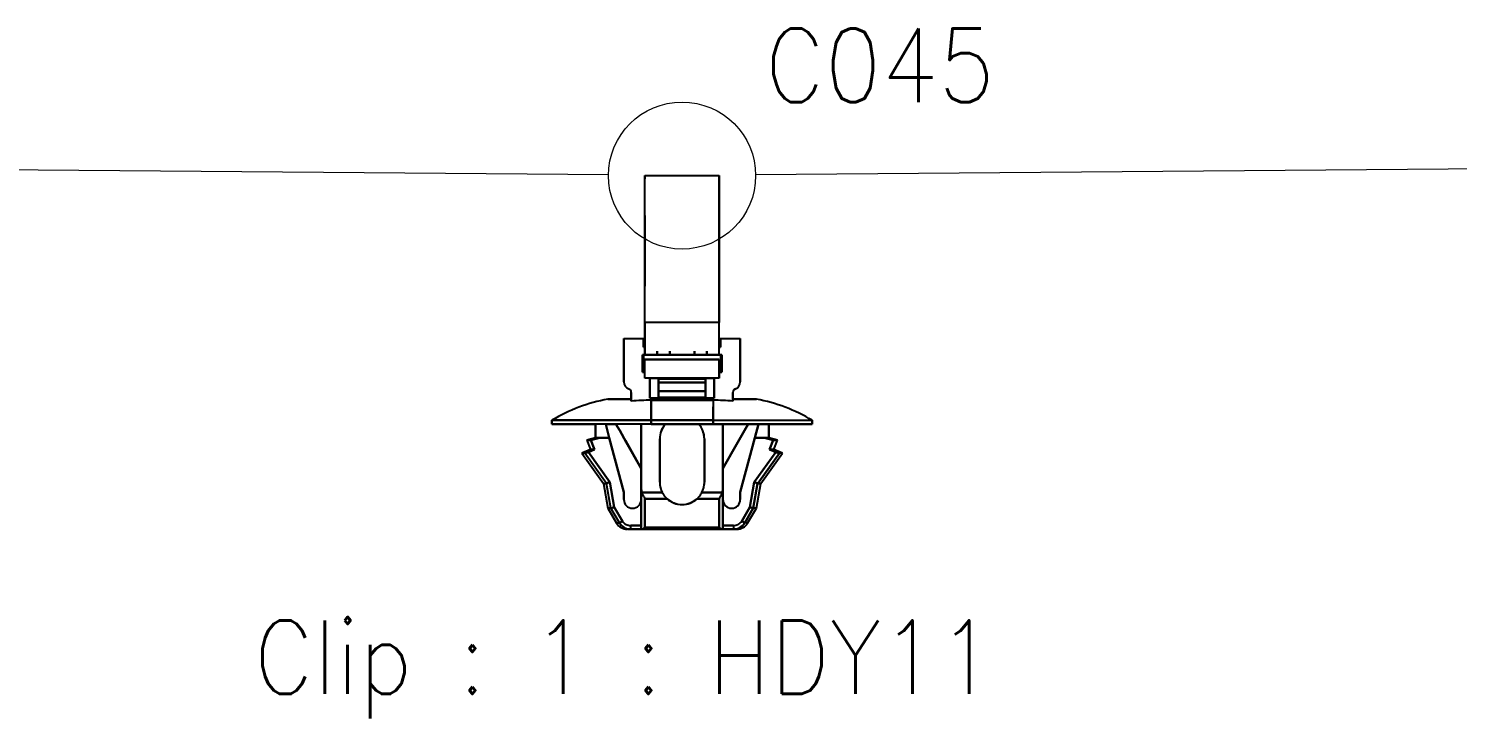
# Model space of a CAD drawing. Header units: inches. Extents: x 47316 to 59086, y 3141 to 11743.
# Drawn here: x 53632 to 53680.55, y 10113.44 to 10136.9 of the extents above; entities that cross this region are included whole.
import ezdxf

# ---------------------------------------------------------------- set-up
doc = ezdxf.new("R2010")
doc.units = ezdxf.units.IN
doc.header["$MEASUREMENT"] = 0
doc.styles.get("Standard").update_dxf_attribs({"font": ''})
doc.styles.get('Standard').set_extended_font_data('SimSun')
doc.linetypes.add('_VH_FELT_TAPE', pattern='A,0.4,-0.7,["FELT",Standard,S=0.3,R=0,X=-0.5,Y=-0.15],-0.7', length=1.8)

msp = doc.modelspace()

# ---------------------------------------------------------------- linework, layer by layer
at = {"color": 0, "linetype": '_VH_FELT_TAPE', "lineweight": 15, "ltscale": 5}
for p, q in [((53892.616, 10133.919), (53656.702, 10131.921)), ((53651.702, 10131.921), (53573.676, 10132.588))]:
    msp.add_line(p, q, dxfattribs=at)
at = {"color": 7, "ltscale": 0.378893}
msp.add_line((53652.939, 10126.899), (53652.939, 10131.899), dxfattribs=at)
at = {"color": 7, "ltscale": 0.15}
for p, q in [((53652.939, 10131.899), (53655.465, 10131.899)), ((53655.465, 10126.899), (53652.939, 10126.899)), ((53655.465, 10126.899), (53652.939, 10126.899)), ((53652.939, 10125.641), (53655.465, 10125.641)), ((53655.465, 10125.641), (53652.939, 10125.641)), ((53655.465, 10125.009), (53652.939, 10125.009)), ((53655.465, 10125.009), (53652.939, 10125.009)), ((53652.939, 10119.936), (53655.465, 10119.936)), ((53655.465, 10119.936), (53652.939, 10119.936))]:
    msp.add_line(p, q, dxfattribs=at)
at = {"color": 7, "ltscale": 0.0272}
msp.add_line((53652.939, 10131.786), (53652.939, 10131.899), dxfattribs=at)
at = {"color": 7, "ltscale": 0.37888}
msp.add_line((53652.939, 10126.899), (53652.939, 10131.899), dxfattribs=at)
at = {"color": 7, "ltscale": 0.027199}
msp.add_line((53652.939, 10131.899), (53652.939, 10131.786), dxfattribs=at)
at = {"color": 7, "ltscale": 0.378897}
msp.add_line((53655.465, 10131.899), (53655.465, 10126.899), dxfattribs=at)
at = {"color": 7, "ltscale": 0.215019}
msp.add_line((53655.465, 10128.463), (53655.465, 10131.899), dxfattribs=at)
at = {"color": 7, "ltscale": 0.315749}
msp.add_line((53655.465, 10131.899), (53655.465, 10127.332), dxfattribs=at)
at = {"color": 7, "ltscale": 0.378905}
msp.add_line((53655.465, 10126.899), (53655.465, 10131.899), dxfattribs=at)
at = {"color": 7, "ltscale": 0.315758}
msp.add_line((53655.465, 10131.899), (53655.465, 10127.332), dxfattribs=at)
at = {"color": 7, "ltscale": 0.179182}
msp.add_line((53655.465, 10128.635), (53655.465, 10131.652), dxfattribs=at)
at = {"color": 7, "ltscale": 0.142593}
msp.add_line((53652.939, 10128.139), (53652.939, 10130.54), dxfattribs=at)
at = {"color": 7, "ltscale": 0.142589}
msp.add_line((53652.939, 10130.54), (53652.939, 10128.139), dxfattribs=at)
at = {"color": 7, "ltscale": 0.026669}
for p, q in [((53655.465, 10128.635), (53655.465, 10128.186)), ((53655.465, 10128.186), (53655.465, 10128.635)), ((53655.465, 10128.463), (53655.465, 10128.014))]:
    msp.add_line(p, q, dxfattribs=at)
at = {"color": 7, "ltscale": 0.108633}
msp.add_line((53655.465, 10126.356), (53655.465, 10128.186), dxfattribs=at)
at = {"color": 7, "ltscale": 0.076392}
msp.add_line((53655.465, 10126.899), (53655.465, 10128.186), dxfattribs=at)
at = {"color": 7, "ltscale": 0.098454}
msp.add_line((53655.465, 10126.356), (53655.465, 10128.014), dxfattribs=at)
at = {"color": 7, "ltscale": 0.057913}
msp.add_line((53655.465, 10126.356), (53655.465, 10127.332), dxfattribs=at)
at = {"color": 7, "ltscale": 0.0644}
for p, q in [((53652.939, 10126.899), (53652.939, 10125.815)), ((53652.939, 10125.815), (53652.939, 10126.899)), ((53655.465, 10125.815), (53655.465, 10126.899)), ((53655.465, 10125.815), (53655.465, 10126.899))]:
    msp.add_line(p, q, dxfattribs=at)
at = {"color": 7, "ltscale": 0.039999}
for p, q in [((53652.223, 10126.356), (53652.897, 10126.356)), ((53652.223, 10126.356), (53652.897, 10126.356)), ((53655.507, 10126.356), (53656.181, 10126.356)), ((53655.507, 10126.356), (53656.181, 10126.356))]:
    msp.add_line(p, q, dxfattribs=at)
at = {"color": 7, "ltscale": 0.022501}
for p, q in [((53652.223, 10126.356), (53652.223, 10125.977)), ((53652.223, 10125.977), (53652.223, 10126.356)), ((53656.181, 10126.356), (53656.181, 10125.977)), ((53656.181, 10126.356), (53656.181, 10125.977))]:
    msp.add_line(p, q, dxfattribs=at)
at = {"color": 7, "ltscale": 0.0175}
for p, q in [((53652.897, 10126.356), (53652.897, 10126.062)), ((53652.897, 10126.062), (53652.897, 10126.356)), ((53655.507, 10126.356), (53655.507, 10126.062)), ((53655.507, 10126.356), (53655.507, 10126.062)), ((53655.507, 10126.062), (53655.507, 10126.356))]:
    msp.add_line(p, q, dxfattribs=at)
at = {"color": 7, "ltscale": 0.002499}
for p, q in [((53652.897, 10126.356), (53652.939, 10126.356)), ((53655.465, 10126.356), (53655.507, 10126.356)), ((53652.939, 10126.062), (53652.897, 10126.062)), ((53652.897, 10126.062), (53652.939, 10126.062)), ((53655.507, 10126.062), (53655.465, 10126.062)), ((53655.465, 10126.062), (53655.507, 10126.062)), ((53652.855, 10125.809), (53652.897, 10125.809)), ((53652.897, 10125.809), (53652.855, 10125.809)), ((53652.897, 10125.809), (53652.855, 10125.809)), ((53655.549, 10125.809), (53655.507, 10125.809)), ((53655.549, 10125.809), (53655.507, 10125.809)), ((53652.939, 10125.262), (53652.897, 10125.262)), ((53652.897, 10125.262), (53652.939, 10125.262)), ((53652.939, 10125.262), (53652.897, 10125.262)), ((53655.507, 10125.262), (53655.465, 10125.262)), ((53655.465, 10125.262), (53655.507, 10125.262)), ((53655.507, 10125.262), (53655.465, 10125.262))]:
    msp.add_line(p, q, dxfattribs=at)
at = {"color": 7, "ltscale": 2.6e-05}
for p, q in [((53652.897, 10126.356), (53652.897, 10126.356)), ((53655.507, 10126.356), (53655.507, 10126.356))]:
    msp.add_line(p, q, dxfattribs=at)
at = {"color": 7, "ltscale": 0.025}
for p, q in [((53656.181, 10125.935), (53656.181, 10126.356)), ((53653.36, 10125.815), (53653.781, 10125.815)), ((53653.36, 10125.815), (53653.781, 10125.815)), ((53654.623, 10125.815), (53655.044, 10125.815)), ((53654.623, 10125.815), (53655.044, 10125.815)), ((53654.623, 10125.809), (53655.044, 10125.809))]:
    msp.add_line(p, q, dxfattribs=at)
at = {"color": 7, "ltscale": 0.064999}
for p, q in [((53652.223, 10125.977), (53652.223, 10124.883)), ((53652.223, 10124.883), (53652.223, 10125.977)), ((53656.181, 10125.977), (53656.181, 10124.883)), ((53656.181, 10125.977), (53656.181, 10124.883))]:
    msp.add_line(p, q, dxfattribs=at)
at = {"color": 7, "ltscale": 0.0075}
for p, q in [((53653.36, 10125.935), (53653.36, 10125.809)), ((53653.36, 10125.809), (53653.36, 10125.935)), ((53653.781, 10125.809), (53653.781, 10125.935)), ((53653.781, 10125.935), (53653.781, 10125.809)), ((53654.623, 10125.935), (53654.623, 10125.809)), ((53654.623, 10125.809), (53654.623, 10125.935)), ((53655.044, 10125.809), (53655.044, 10125.935)), ((53655.044, 10125.935), (53655.044, 10125.809)), ((53649.782, 10123.578), (53649.782, 10123.451)), ((53649.782, 10123.451), (53649.782, 10123.578)), ((53653.15, 10123.451), (53653.15, 10123.578)), ((53653.15, 10123.578), (53653.15, 10123.451)), ((53655.255, 10123.578), (53655.255, 10123.451)), ((53655.255, 10123.451), (53655.255, 10123.578)), ((53658.622, 10123.578), (53658.622, 10123.451)), ((53658.622, 10123.451), (53658.622, 10123.578)), ((53652.46, 10119.873), (53652.46, 10119.999)), ((53652.46, 10119.873), (53652.46, 10119.999)), ((53655.591, 10119.873), (53655.591, 10119.999)), ((53655.944, 10119.999), (53655.944, 10119.873)), ((53655.944, 10119.999), (53655.944, 10119.873))]:
    msp.add_line(p, q, dxfattribs=at)
at = {"color": 7, "ltscale": 0.0625}
msp.add_line((53656.181, 10124.883), (53656.181, 10125.935), dxfattribs=at)
at = {"color": 7, "ltscale": 0.035001}
for p, q in [((53652.855, 10125.22), (53652.855, 10125.809)), ((53652.855, 10125.22), (53652.855, 10125.809)), ((53652.855, 10125.809), (53652.855, 10125.22)), ((53655.549, 10125.809), (53655.549, 10125.22)), ((53655.549, 10125.22), (53655.549, 10125.809)), ((53655.255, 10123.451), (53655.255, 10124.041)), ((53655.255, 10123.451), (53655.255, 10124.041))]:
    msp.add_line(p, q, dxfattribs=at)
at = {"color": 7, "ltscale": 0.032501}
for p, q in [((53652.897, 10125.809), (53652.897, 10125.262)), ((53652.897, 10125.262), (53652.897, 10125.809)), ((53655.507, 10125.809), (53655.507, 10125.262)), ((53655.507, 10125.809), (53655.507, 10125.262))]:
    msp.add_line(p, q, dxfattribs=at)
at = {"color": 7, "ltscale": 0.154999}
for p, q in [((53655.507, 10125.809), (53652.897, 10125.809)), ((53652.897, 10125.809), (53655.507, 10125.809))]:
    msp.add_line(p, q, dxfattribs=at)
at = {"color": 7, "ltscale": 0.0375}
for p, q in [((53652.939, 10125.009), (53652.939, 10125.641)), ((53652.939, 10125.009), (53652.939, 10125.641)), ((53655.465, 10125.641), (53655.465, 10125.009)), ((53655.465, 10125.009), (53655.465, 10125.641))]:
    msp.add_line(p, q, dxfattribs=at)
at = {"color": 7, "ltscale": 0.000368}
msp.add_line((53653.36, 10125.815), (53653.36, 10125.809), dxfattribs=at)
at = {"color": 7, "ltscale": 0.023056}
msp.add_line((53653.393, 10125.809), (53653.781, 10125.809), dxfattribs=at)
at = {"color": 7, "ltscale": 0.000322}
msp.add_line((53654.623, 10125.809), (53654.623, 10125.814), dxfattribs=at)
at = {"color": 7, "ltscale": 0.021939}
msp.add_line((53655.507, 10125.809), (53655.507, 10125.44), dxfattribs=at)
at = {"color": 7, "ltscale": 0.010562}
msp.add_line((53655.507, 10125.262), (53655.507, 10125.44), dxfattribs=at)
at = {"color": 7, "ltscale": 0.000629}
msp.add_line((53655.539, 10125.809), (53655.549, 10125.809), dxfattribs=at)
at = {"color": 7, "ltscale": 0.004999}
for p, q in [((53652.939, 10125.22), (53652.855, 10125.22)), ((53652.855, 10125.22), (53652.939, 10125.22)), ((53655.549, 10125.22), (53655.465, 10125.22)), ((53655.465, 10125.22), (53655.549, 10125.22))]:
    msp.add_line(p, q, dxfattribs=at)
at = {"color": 7, "ltscale": 0.040002}
for p, q in [((53653.107, 10124.336), (53653.107, 10125.009)), ((53653.107, 10124.336), (53653.107, 10125.009)), ((53653.107, 10125.009), (53653.107, 10124.336)), ((53655.297, 10125.009), (53655.297, 10124.336)), ((53655.297, 10124.336), (53655.297, 10125.009))]:
    msp.add_line(p, q, dxfattribs=at)
at = {"color": 7, "ltscale": 0.017502}
for p, q in [((53653.107, 10125.009), (53653.402, 10125.009)), ((53655.002, 10125.009), (53655.297, 10125.009))]:
    msp.add_line(p, q, dxfattribs=at)
at = {"color": 7, "ltscale": 0.00087}
for p, q in [((53653.402, 10124.994), (53653.402, 10125.009)), ((53653.402, 10125.009), (53653.402, 10124.994)), ((53655.002, 10124.994), (53655.002, 10125.009)), ((53655.002, 10125.009), (53655.002, 10124.994))]:
    msp.add_line(p, q, dxfattribs=at)
at = {"color": 7, "ltscale": 0.095001}
for p, q in [((53655.002, 10124.994), (53653.402, 10124.994)), ((53653.402, 10124.994), (53655.002, 10124.994)), ((53655.002, 10124.869), (53653.402, 10124.869)), ((53653.402, 10124.869), (53655.002, 10124.869)), ((53653.402, 10124.569), (53655.002, 10124.569)), ((53655.002, 10124.569), (53653.402, 10124.569)), ((53653.402, 10124.36), (53655.002, 10124.36))]:
    msp.add_line(p, q, dxfattribs=at)
at = {"color": 7, "ltscale": 0.007443}
for p, q in [((53653.402, 10124.869), (53653.402, 10124.994)), ((53653.402, 10124.994), (53653.402, 10124.869)), ((53655.002, 10124.869), (53655.002, 10124.994)), ((53655.002, 10124.994), (53655.002, 10124.869))]:
    msp.add_line(p, q, dxfattribs=at)
at = {"color": 7, "ltscale": 0.017839}
for p, q in [((53653.402, 10124.569), (53653.402, 10124.869)), ((53653.402, 10124.869), (53653.402, 10124.569)), ((53655.002, 10124.569), (53655.002, 10124.869)), ((53655.002, 10124.869), (53655.002, 10124.569))]:
    msp.add_line(p, q, dxfattribs=at)
at = {"color": 7, "ltscale": 0.023952}
msp.add_line((53655.002, 10124.606), (53655.002, 10125.009), dxfattribs=at)
at = {"color": 7, "ltscale": 0.002502}
msp.add_line((53655.465, 10125.22), (53655.465, 10125.262), dxfattribs=at)
at = {"color": 7, "ltscale": 0.017476}
for p, q in [((53652.476, 10124.526), (53652.476, 10124.231)), ((53655.928, 10124.526), (53655.928, 10124.231))]:
    msp.add_line(p, q, dxfattribs=at)
at = {"color": 7, "ltscale": 0.017471}
for p, q in [((53652.476, 10124.231), (53652.476, 10124.526)), ((53655.928, 10124.231), (53655.928, 10124.526))]:
    msp.add_line(p, q, dxfattribs=at)
at = {"color": 7, "ltscale": 0.012407}
for p, q in [((53653.402, 10124.36), (53653.402, 10124.569)), ((53655.002, 10124.36), (53655.002, 10124.569))]:
    msp.add_line(p, q, dxfattribs=at)
at = {"color": 7, "ltscale": 0.013841}
for p, q in [((53653.402, 10124.569), (53653.402, 10124.336)), ((53655.002, 10124.336), (53655.002, 10124.569))]:
    msp.add_line(p, q, dxfattribs=at)
at = {"color": 7, "ltscale": 0.014789}
msp.add_line((53655.002, 10124.585), (53655.002, 10124.336), dxfattribs=at)
at = {"color": 7, "ltscale": 0.013786}
msp.add_line((53655.928, 10124.293), (53655.928, 10124.526), dxfattribs=at)
at = {"color": 7, "ltscale": 0.047501}
for p, q in [((53652.476, 10124.293), (53651.676, 10124.293)), ((53651.676, 10124.293), (53652.476, 10124.293)), ((53656.728, 10124.293), (53655.928, 10124.293)), ((53655.928, 10124.293), (53656.728, 10124.293))]:
    msp.add_line(p, q, dxfattribs=at)
at = {"color": 7, "ltscale": 0.00369}
for p, q in [((53652.476, 10124.293), (53652.476, 10124.231)), ((53655.928, 10124.231), (53655.928, 10124.293))]:
    msp.add_line(p, q, dxfattribs=at)
at = {"color": 7, "ltscale": 0.129999}
for p, q in [((53655.297, 10124.336), (53653.107, 10124.336)), ((53653.107, 10124.336), (53655.297, 10124.336))]:
    msp.add_line(p, q, dxfattribs=at)
at = {"color": 7, "ltscale": 0.040569}
for p, q in [((53653.15, 10123.578), (53653.15, 10124.261)), ((53655.255, 10124.261), (53655.255, 10123.578))]:
    msp.add_line(p, q, dxfattribs=at)
at = {"color": 7, "ltscale": 0.125}
for p, q in [((53653.15, 10124.261), (53655.255, 10124.261)), ((53655.255, 10124.261), (53653.15, 10124.261)), ((53653.15, 10123.578), (53655.255, 10123.578)), ((53655.255, 10123.578), (53653.15, 10123.578)), ((53653.15, 10123.451), (53655.255, 10123.451)), ((53655.255, 10123.451), (53653.15, 10123.451))]:
    msp.add_line(p, q, dxfattribs=at)
at = {"color": 7, "ltscale": 0.040567}
for p, q in [((53653.15, 10124.261), (53653.15, 10123.578)), ((53655.255, 10124.261), (53655.255, 10123.578))]:
    msp.add_line(p, q, dxfattribs=at)
at = {"color": 7, "ltscale": 0.02751}
msp.add_line((53653.15, 10123.578), (53653.15, 10124.041), dxfattribs=at)
msp.add_line((53653.15, 10123.578), (53653.15, 10124.041), dxfattribs=at)
at = {"color": 7, "ltscale": 0.001447}
msp.add_line((53653.402, 10124.36), (53653.402, 10124.336), dxfattribs=at)
at = {"color": 7, "ltscale": 0.2}
for p, q in [((53649.782, 10123.578), (53653.15, 10123.578)), ((53653.15, 10123.578), (53649.782, 10123.578)), ((53653.15, 10123.451), (53649.782, 10123.451)), ((53653.15, 10123.451), (53649.782, 10123.451)), ((53655.255, 10123.578), (53658.622, 10123.578)), ((53655.255, 10123.578), (53658.622, 10123.578)), ((53655.255, 10123.451), (53658.622, 10123.451)), ((53658.622, 10123.451), (53655.255, 10123.451))]:
    msp.add_line(p, q, dxfattribs=at)
at = {"color": 7, "ltscale": 0.087396}
for p, q in [((53649.782, 10123.451), (53651.253, 10123.451)), ((53649.782, 10123.451), (53651.253, 10123.451)), ((53658.622, 10123.451), (53657.151, 10123.451))]:
    msp.add_line(p, q, dxfattribs=at)
at = {"color": 7, "ltscale": 0.027499}
for p, q in [((53651.255, 10122.988), (53651.255, 10123.451)), ((53651.255, 10123.451), (53651.255, 10122.988)), ((53657.149, 10122.988), (53657.149, 10123.451)), ((53657.149, 10123.451), (53657.149, 10122.988))]:
    msp.add_line(p, q, dxfattribs=at)
at = {"color": 7, "ltscale": 0.020602}
for p, q in [((53651.607, 10123.451), (53651.954, 10123.451)), ((53651.607, 10123.451), (53651.954, 10123.451)), ((53656.797, 10123.451), (53656.45, 10123.451))]:
    msp.add_line(p, q, dxfattribs=at)
at = {"color": 7, "ltscale": 0.028456}
for p, q in [((53651.73, 10122.988), (53651.607, 10123.451)), ((53651.607, 10123.451), (53651.73, 10122.988)), ((53656.674, 10122.988), (53656.797, 10123.451)), ((53656.797, 10123.451), (53656.674, 10122.988))]:
    msp.add_line(p, q, dxfattribs=at)
at = {"color": 7, "ltscale": 0.015242}
for p, q in [((53652.083, 10123.228), (53651.957, 10123.452)), ((53656.448, 10123.452), (53656.321, 10123.228))]:
    msp.add_line(p, q, dxfattribs=at)
at = {"color": 7, "ltscale": 0.015215}
msp.add_line((53651.957, 10123.452), (53652.083, 10123.229), dxfattribs=at)
at = {"color": 7, "ltscale": 0.089999}
for p, q in [((53652.813, 10121.936), (53652.813, 10123.451)), ((53652.813, 10123.451), (53652.813, 10121.936)), ((53655.591, 10123.451), (53655.591, 10121.936)), ((53655.591, 10121.936), (53655.591, 10123.451))]:
    msp.add_line(p, q, dxfattribs=at)
at = {"color": 7, "ltscale": 0.015289}
msp.add_line((53656.321, 10123.228), (53656.448, 10123.452), dxfattribs=at)
at = {"color": 7, "ltscale": 0.020749}
msp.add_line((53656.448, 10123.451), (53656.797, 10123.451), dxfattribs=at)
at = {"color": 7, "ltscale": 0.0875}
for p, q in [((53657.149, 10123.451), (53658.622, 10123.451)), ((53653.444, 10122.946), (53653.444, 10121.473)), ((53653.444, 10121.473), (53653.444, 10122.946)), ((53653.444, 10121.473), (53653.444, 10122.946)), ((53654.96, 10121.473), (53654.96, 10122.946)), ((53654.96, 10122.946), (53654.96, 10121.473))]:
    msp.add_line(p, q, dxfattribs=at)
at = {"color": 7, "ltscale": 0.018174}
msp.add_line((53651.255, 10122.988), (53650.961, 10122.904), dxfattribs=at)
at = {"color": 7, "ltscale": 0.018199}
for p, q in [((53651.397, 10122.988), (53651.103, 10122.904)), ((53651.103, 10122.904), (53651.397, 10122.988)), ((53657.007, 10122.988), (53657.302, 10122.904)), ((53657.302, 10122.904), (53657.007, 10122.988))]:
    msp.add_line(p, q, dxfattribs=at)
at = {"color": 7, "ltscale": 0.00033}
for p, q in [((53651.261, 10122.988), (53651.255, 10122.988)), ((53657.149, 10122.988), (53657.143, 10122.988)), ((53651.087, 10122.588), (53651.093, 10122.588))]:
    msp.add_line(p, q, dxfattribs=at)
at = {"color": 7, "ltscale": 0.008441}
for p, q in [((53651.255, 10122.988), (53651.397, 10122.988)), ((53651.397, 10122.988), (53651.255, 10122.988)), ((53651.087, 10122.588), (53651.229, 10122.588))]:
    msp.add_line(p, q, dxfattribs=at)
at = {"color": 7, "ltscale": 0.008432}
msp.add_line((53651.397, 10122.988), (53651.255, 10122.988), dxfattribs=at)
at = {"color": 7, "ltscale": 0.000342}
for p, q in [((53651.255, 10122.988), (53651.261, 10122.988)), ((53657.143, 10122.988), (53657.149, 10122.988))]:
    msp.add_line(p, q, dxfattribs=at)
at = {"color": 7, "ltscale": 0.000286}
for p, q in [((53651.256, 10122.987), (53651.261, 10122.988)), ((53651.261, 10122.988), (53651.256, 10122.987))]:
    msp.add_line(p, q, dxfattribs=at)
at = {"color": 7, "ltscale": 0.002209}
msp.add_line((53651.298, 10122.988), (53651.261, 10122.988), dxfattribs=at)
at = {"color": 7, "ltscale": 0.003674}
for p, q in [((53651.261, 10122.988), (53651.323, 10122.988)), ((53657.081, 10122.988), (53657.143, 10122.988))]:
    msp.add_line(p, q, dxfattribs=at)
at = {"color": 7, "ltscale": 0.00434}
msp.add_line((53651.323, 10122.988), (53651.396, 10122.988), dxfattribs=at)
at = {"color": 7, "ltscale": 0.019785}
for p, q in [((53651.73, 10122.988), (53651.397, 10122.988)), ((53651.397, 10122.988), (53651.73, 10122.988)), ((53656.674, 10122.988), (53657.007, 10122.988)), ((53657.007, 10122.988), (53656.674, 10122.988))]:
    msp.add_line(p, q, dxfattribs=at)
at = {"color": 7, "ltscale": 0.11383}
for p, q in [((53652.223, 10121.136), (53651.73, 10122.988)), ((53651.73, 10122.988), (53652.223, 10121.136)), ((53656.181, 10121.136), (53656.674, 10122.988)), ((53656.674, 10122.988), (53656.181, 10121.136))]:
    msp.add_line(p, q, dxfattribs=at)
at = {"color": 7, "ltscale": 0.02701}
msp.add_line((53652.083, 10123.229), (53652.306, 10122.833), dxfattribs=at)
at = {"color": 7, "ltscale": 0.026985}
for p, q in [((53652.306, 10122.833), (53652.083, 10123.228)), ((53656.321, 10123.228), (53656.098, 10122.833))]:
    msp.add_line(p, q, dxfattribs=at)
at = {"color": 7, "ltscale": 0.02697}
msp.add_line((53656.098, 10122.833), (53656.321, 10123.228), dxfattribs=at)
at = {"color": 7, "ltscale": 0.006299}
msp.add_line((53657.007, 10122.988), (53657.113, 10122.988), dxfattribs=at)
at = {"color": 7, "ltscale": 0.006305}
msp.add_line((53657.113, 10122.988), (53657.007, 10122.988), dxfattribs=at)
at = {"color": 7, "ltscale": 0.00329}
msp.add_line((53657.026, 10122.988), (53657.081, 10122.988), dxfattribs=at)
at = {"color": 7, "ltscale": 0.006641}
msp.add_line((53657.149, 10122.988), (53657.037, 10122.988), dxfattribs=at)
at = {"color": 7, "ltscale": 0.001825}
msp.add_line((53657.143, 10122.988), (53657.113, 10122.988), dxfattribs=at)
at = {"color": 7, "ltscale": 0.002142}
msp.add_line((53657.113, 10122.988), (53657.149, 10122.988), dxfattribs=at)
at = {"color": 7, "ltscale": 0.002136}
msp.add_line((53657.149, 10122.988), (53657.113, 10122.988), dxfattribs=at)
at = {"color": 7, "ltscale": 0.018183}
msp.add_line((53657.443, 10122.904), (53657.149, 10122.988), dxfattribs=at)
at = {"color": 7, "ltscale": 0.019025}
msp.add_line((53651.087, 10122.588), (53650.792, 10122.462), dxfattribs=at)
at = {"color": 7, "ltscale": 0.006177}
msp.add_line((53650.896, 10122.462), (53650.792, 10122.462), dxfattribs=at)
at = {"color": 7, "ltscale": 0.006165}
for p, q in [((53650.792, 10122.462), (53650.896, 10122.462)), ((53651.529, 10121.431), (53651.633, 10121.431)), ((53651.529, 10121.431), (53651.633, 10121.431))]:
    msp.add_line(p, q, dxfattribs=at)
at = {"color": 7, "ltscale": 0.075271}
for p, q in [((53650.792, 10122.462), (53651.529, 10121.431)), ((53651.633, 10121.431), (53650.896, 10122.462)), ((53657.508, 10122.462), (53656.771, 10121.431)), ((53656.771, 10121.431), (53657.508, 10122.462)), ((53656.875, 10121.431), (53657.612, 10122.462))]:
    msp.add_line(p, q, dxfattribs=at)
at = {"color": 7, "ltscale": 0.075264}
msp.add_line((53651.633, 10121.431), (53650.896, 10122.462), dxfattribs=at)
at = {"color": 7, "ltscale": 0.000925}
msp.add_line((53650.961, 10122.904), (53650.976, 10122.904), dxfattribs=at)
at = {"color": 7, "ltscale": 0.020195}
for p, q in [((53650.961, 10122.904), (53651.087, 10122.588)), ((53651.103, 10122.904), (53651.229, 10122.588)), ((53651.229, 10122.588), (53651.103, 10122.904)), ((53657.302, 10122.904), (53657.175, 10122.588)), ((53657.175, 10122.588), (53657.302, 10122.904)), ((53657.317, 10122.588), (53657.443, 10122.904))]:
    msp.add_line(p, q, dxfattribs=at)
at = {"color": 7, "ltscale": 0.000912}
for p, q in [((53650.976, 10122.904), (53650.961, 10122.904)), ((53657.317, 10122.588), (53657.302, 10122.588))]:
    msp.add_line(p, q, dxfattribs=at)
at = {"color": 7, "ltscale": 0.002823}
msp.add_line((53650.976, 10122.904), (53651.024, 10122.904), dxfattribs=at)
at = {"color": 7, "ltscale": 0.00282}
for p, q in [((53651.024, 10122.904), (53650.976, 10122.904)), ((53657.302, 10122.588), (53657.254, 10122.588))]:
    msp.add_line(p, q, dxfattribs=at)
at = {"color": 7, "ltscale": 0.013619}
for p, q in [((53651.229, 10122.588), (53651.018, 10122.498)), ((53651.018, 10122.498), (53651.229, 10122.588)), ((53657.175, 10122.588), (53657.386, 10122.498)), ((53657.386, 10122.498), (53657.175, 10122.588))]:
    msp.add_line(p, q, dxfattribs=at)
at = {"color": 7, "ltscale": 0.074459}
for p, q in [((53651.018, 10122.498), (53651.747, 10121.478)), ((53651.747, 10121.478), (53651.018, 10122.498)), ((53657.386, 10122.498), (53656.657, 10121.478)), ((53656.657, 10121.478), (53657.386, 10122.498))]:
    msp.add_line(p, q, dxfattribs=at)
at = {"color": 7, "ltscale": 0.004681}
for p, q in [((53651.024, 10122.904), (53651.103, 10122.904)), ((53651.103, 10122.904), (53651.024, 10122.904))]:
    msp.add_line(p, q, dxfattribs=at)
at = {"color": 7, "ltscale": 0.000327}
msp.add_line((53651.092, 10122.588), (53651.087, 10122.588), dxfattribs=at)
at = {"color": 7, "ltscale": 0.008429}
for p, q in [((53651.229, 10122.588), (53651.087, 10122.588)), ((53657.302, 10122.904), (53657.443, 10122.904))]:
    msp.add_line(p, q, dxfattribs=at)
at = {"color": 7, "ltscale": 0.001593}
msp.add_line((53651.119, 10122.588), (53651.092, 10122.588), dxfattribs=at)
at = {"color": 7, "ltscale": 0.003809}
msp.add_line((53651.093, 10122.588), (53651.157, 10122.588), dxfattribs=at)
at = {"color": 7, "ltscale": 0.004291}
msp.add_line((53651.157, 10122.588), (53651.229, 10122.588), dxfattribs=at)
at = {"color": 7, "ltscale": 0.064963}
msp.add_line((53652.275, 10122.888), (53652.813, 10121.936), dxfattribs=at)
at = {"color": 7, "ltscale": 0.061156}
for p, q in [((53652.813, 10121.936), (53652.306, 10122.833)), ((53656.098, 10122.833), (53655.591, 10121.936))]:
    msp.add_line(p, q, dxfattribs=at)
at = {"color": 7, "ltscale": 0.061161}
msp.add_line((53652.306, 10122.833), (53652.813, 10121.936), dxfattribs=at)
at = {"color": 7, "ltscale": 0.065039}
msp.add_line((53655.591, 10121.936), (53656.13, 10122.889), dxfattribs=at)
at = {"color": 7, "ltscale": 0.06116}
msp.add_line((53655.591, 10121.936), (53656.098, 10122.833), dxfattribs=at)
at = {"color": 7, "ltscale": 0.040697}
msp.add_line((53655.591, 10122.093), (53655.591, 10122.778), dxfattribs=at)
at = {"color": 7, "ltscale": 0.040701}
msp.add_line((53655.591, 10122.778), (53655.591, 10122.092), dxfattribs=at)
at = {"color": 7, "ltscale": 0.004715}
msp.add_line((53657.175, 10122.588), (53657.255, 10122.588), dxfattribs=at)
at = {"color": 7, "ltscale": 0.004687}
msp.add_line((53657.254, 10122.588), (53657.175, 10122.588), dxfattribs=at)
at = {"color": 7, "ltscale": 0.002832}
msp.add_line((53657.255, 10122.588), (53657.302, 10122.588), dxfattribs=at)
at = {"color": 7, "ltscale": 0.002869}
msp.add_line((53657.263, 10122.588), (53657.312, 10122.588), dxfattribs=at)
at = {"color": 7, "ltscale": 0.002856}
msp.add_line((53657.312, 10122.588), (53657.264, 10122.588), dxfattribs=at)
at = {"color": 7, "ltscale": 0.008438}
msp.add_line((53657.443, 10122.904), (53657.301, 10122.904), dxfattribs=at)
at = {"color": 7, "ltscale": 0.0009}
msp.add_line((53657.302, 10122.588), (53657.317, 10122.588), dxfattribs=at)
at = {"color": 7, "ltscale": 0.019}
msp.add_line((53657.612, 10122.462), (53657.318, 10122.588), dxfattribs=at)
at = {"color": 7, "ltscale": 0.002185}
msp.add_line((53657.374, 10122.904), (53657.41, 10122.904), dxfattribs=at)
at = {"color": 7, "ltscale": 0.005249}
msp.add_line((53657.596, 10122.462), (53657.507, 10122.462), dxfattribs=at)
at = {"color": 7, "ltscale": 0.005222}
msp.add_line((53657.596, 10122.462), (53657.508, 10122.462), dxfattribs=at)
at = {"color": 7, "ltscale": 0.000903}
msp.add_line((53657.611, 10122.462), (53657.596, 10122.462), dxfattribs=at)
at = {"color": 7, "ltscale": 0.000916}
msp.add_line((53657.611, 10122.462), (53657.596, 10122.462), dxfattribs=at)
at = {"color": 7, "ltscale": 4.3e-05}
msp.add_line((53657.612, 10122.462), (53657.611, 10122.462), dxfattribs=at)
at = {"color": 7, "ltscale": 4.9e-05}
msp.add_line((53657.612, 10122.462), (53657.611, 10122.462), dxfattribs=at)
at = {"color": 7, "ltscale": 0.004321}
for p, q in [((53651.747, 10121.478), (53651.68, 10121.45)), ((53651.68, 10121.45), (53651.747, 10121.478)), ((53656.724, 10121.45), (53656.657, 10121.478)), ((53656.657, 10121.478), (53656.724, 10121.45))]:
    msp.add_line(p, q, dxfattribs=at)
at = {"color": 7, "ltscale": 0.051095}
for p, q in [((53651.747, 10121.478), (53651.895, 10120.63)), ((53651.895, 10120.63), (53651.747, 10121.478)), ((53656.657, 10121.478), (53656.509, 10120.63)), ((53656.509, 10120.63), (53656.657, 10121.478))]:
    msp.add_line(p, q, dxfattribs=at)
at = {"color": 7, "ltscale": 0.039936}
for p, q in [((53652.813, 10121.263), (53652.813, 10121.936)), ((53652.813, 10121.936), (53652.813, 10121.263)), ((53655.591, 10121.936), (53655.591, 10121.263)), ((53655.591, 10121.263), (53655.591, 10121.936))]:
    msp.add_line(p, q, dxfattribs=at)
at = {"color": 7, "ltscale": 0.048712}
msp.add_line((53655.591, 10121.116), (53655.591, 10121.936), dxfattribs=at)
at = {"color": 7, "ltscale": 0.05076}
for p, q in [((53651.529, 10121.431), (53651.676, 10120.589)), ((53656.728, 10120.589), (53656.875, 10121.431))]:
    msp.add_line(p, q, dxfattribs=at)
at = {"color": 7, "ltscale": 0.050769}
msp.add_line((53651.783, 10120.589), (53651.633, 10121.431), dxfattribs=at)
at = {"color": 7, "ltscale": 0.002621}
for p, q in [((53651.677, 10121.448), (53651.636, 10121.431)), ((53651.636, 10121.431), (53651.677, 10121.448)), ((53656.768, 10121.431), (53656.728, 10121.448)), ((53656.728, 10121.448), (53656.768, 10121.431))]:
    msp.add_line(p, q, dxfattribs=at)
at = {"color": 7, "ltscale": 0.050773}
for p, q in [((53651.783, 10120.589), (53651.636, 10121.431)), ((53656.768, 10121.431), (53656.621, 10120.589)), ((53656.621, 10120.589), (53656.768, 10121.431))]:
    msp.add_line(p, q, dxfattribs=at)
at = {"color": 7, "ltscale": 0.000205}
for p, q in [((53651.68, 10121.45), (53651.677, 10121.448)), ((53651.677, 10121.448), (53651.68, 10121.45)), ((53656.728, 10121.448), (53656.724, 10121.45)), ((53656.724, 10121.45), (53656.728, 10121.448))]:
    msp.add_line(p, q, dxfattribs=at)
at = {"color": 7, "ltscale": 0.014999}
for p, q in [((53652.223, 10120.883), (53652.223, 10121.136)), ((53652.223, 10120.883), (53652.223, 10121.136)), ((53652.223, 10121.136), (53652.223, 10120.883)), ((53656.181, 10120.883), (53656.181, 10121.136)), ((53656.181, 10121.136), (53656.181, 10120.883))]:
    msp.add_line(p, q, dxfattribs=at)
at = {"color": 7, "ltscale": 0.082565}
for p, q in [((53652.813, 10121.263), (53652.813, 10119.873)), ((53652.813, 10119.873), (53652.813, 10121.263)), ((53655.591, 10119.873), (53655.591, 10121.263)), ((53655.591, 10121.263), (53655.591, 10119.873))]:
    msp.add_line(p, q, dxfattribs=at)
at = {"color": 7, "ltscale": 0.041339}
for p, q in [((53653.53, 10121.122), (53652.834, 10121.122)), ((53652.834, 10121.122), (53653.53, 10121.122)), ((53655.57, 10121.122), (53654.874, 10121.122)), ((53654.874, 10121.122), (53655.57, 10121.122))]:
    msp.add_line(p, q, dxfattribs=at)
at = {"color": 7, "ltscale": 0.002635}
for p, q in [((53652.834, 10121.122), (53652.85, 10121.08)), ((53655.554, 10121.08), (53655.57, 10121.122))]:
    msp.add_line(p, q, dxfattribs=at)
at = {"color": 7, "ltscale": 0.002634}
for p, q in [((53652.85, 10121.08), (53652.834, 10121.122)), ((53655.57, 10121.122), (53655.554, 10121.08))]:
    msp.add_line(p, q, dxfattribs=at)
at = {"color": 7, "ltscale": 0.008279}
msp.add_line((53655.591, 10120.976), (53655.591, 10121.116), dxfattribs=at)
at = {"color": 7, "ltscale": 0.006168}
for p, q in [((53656.771, 10121.431), (53656.875, 10121.431)), ((53656.875, 10121.431), (53656.771, 10121.431))]:
    msp.add_line(p, q, dxfattribs=at)
at = {"color": 7, "ltscale": 0.006219}
msp.add_line((53651.781, 10120.589), (53651.676, 10120.589), dxfattribs=at)
at = {"color": 7, "ltscale": 0.006223}
for p, q in [((53651.676, 10120.589), (53651.781, 10120.589)), ((53656.728, 10120.589), (53656.623, 10120.589)), ((53656.728, 10120.589), (53656.623, 10120.589))]:
    msp.add_line(p, q, dxfattribs=at)
at = {"color": 7, "ltscale": 0.034946}
for p, q in [((53651.676, 10120.589), (53651.975, 10120.081)), ((53656.429, 10120.081), (53656.728, 10120.589))]:
    msp.add_line(p, q, dxfattribs=at)
at = {"color": 7, "ltscale": 0.000128}
for p, q in [((53651.781, 10120.589), (53651.783, 10120.589)), ((53651.783, 10120.589), (53651.781, 10120.589)), ((53656.621, 10120.589), (53656.623, 10120.589))]:
    msp.add_line(p, q, dxfattribs=at)
at = {"color": 7, "ltscale": 0.034208}
for p, q in [((53652.073, 10120.092), (53651.781, 10120.589)), ((53656.331, 10120.092), (53656.623, 10120.589))]:
    msp.add_line(p, q, dxfattribs=at)
at = {"color": 7, "ltscale": 0.002806}
for p, q in [((53651.828, 10120.606), (53651.783, 10120.589)), ((53656.621, 10120.589), (53656.577, 10120.606))]:
    msp.add_line(p, q, dxfattribs=at)
at = {"color": 7, "ltscale": 0.00266}
for p, q in [((53651.783, 10120.589), (53651.825, 10120.604)), ((53656.579, 10120.604), (53656.621, 10120.589))]:
    msp.add_line(p, q, dxfattribs=at)
at = {"color": 7, "ltscale": 0.034163}
for p, q in [((53652.073, 10120.092), (53651.783, 10120.589)), ((53656.621, 10120.589), (53656.331, 10120.092))]:
    msp.add_line(p, q, dxfattribs=at)
at = {"color": 7, "ltscale": 0.004276}
for p, q in [((53651.828, 10120.605), (53651.895, 10120.63)), ((53651.895, 10120.63), (53651.828, 10120.606)), ((53656.577, 10120.606), (53656.509, 10120.63)), ((53656.509, 10120.63), (53656.576, 10120.605))]:
    msp.add_line(p, q, dxfattribs=at)
at = {"color": 7, "ltscale": 0.0329}
for p, q in [((53651.895, 10120.63), (53652.176, 10120.153)), ((53652.176, 10120.153), (53651.895, 10120.63)), ((53656.509, 10120.63), (53656.228, 10120.153)), ((53656.228, 10120.153), (53656.509, 10120.63))]:
    msp.add_line(p, q, dxfattribs=at)
at = {"color": 7, "ltscale": 0.057954}
for p, q in [((53652.939, 10119.936), (53652.939, 10120.912)), ((53652.939, 10120.912), (53652.939, 10119.936)), ((53655.465, 10120.912), (53655.465, 10119.936)), ((53655.465, 10119.936), (53655.465, 10120.912))]:
    msp.add_line(p, q, dxfattribs=at)
at = {"color": 7, "ltscale": 0.044711}
for p, q in [((53652.939, 10120.912), (53653.692, 10120.912)), ((53653.692, 10120.912), (53652.939, 10120.912)), ((53654.712, 10120.912), (53655.465, 10120.912)), ((53655.465, 10120.912), (53654.712, 10120.912))]:
    msp.add_line(p, q, dxfattribs=at)
at = {"color": 7, "ltscale": 0.000598}
msp.add_line((53653.692, 10120.912), (53653.685, 10120.919), dxfattribs=at)
at = {"color": 7, "ltscale": 0.001863}
msp.add_line((53654.734, 10120.933), (53654.711, 10120.912), dxfattribs=at)
at = {"color": 7, "ltscale": 0.000505}
msp.add_line((53654.712, 10120.912), (53654.718, 10120.918), dxfattribs=at)
at = {"color": 7, "ltscale": 0.005516}
msp.add_line((53655.591, 10120.883), (53655.591, 10120.976), dxfattribs=at)
at = {"color": 7, "ltscale": 0.052501}
msp.add_line((53655.591, 10119.999), (53655.591, 10120.883), dxfattribs=at)
at = {"color": 7, "ltscale": 0.00587}
msp.add_line((53651.975, 10120.08), (53652.073, 10120.092), dxfattribs=at)
at = {"color": 7, "ltscale": 0.005865}
for p, q in [((53652.073, 10120.092), (53651.975, 10120.081)), ((53656.429, 10120.081), (53656.331, 10120.092))]:
    msp.add_line(p, q, dxfattribs=at)
at = {"color": 7, "ltscale": 0.007092}
for p, q in [((53652.073, 10120.092), (53652.176, 10120.153)), ((53652.176, 10120.153), (53652.073, 10120.092)), ((53656.228, 10120.153), (53656.331, 10120.092)), ((53656.331, 10120.092), (53656.228, 10120.153))]:
    msp.add_line(p, q, dxfattribs=at)
at = {"color": 7, "ltscale": 0.005864}
msp.add_line((53656.429, 10120.08), (53656.331, 10120.092), dxfattribs=at)
at = {"color": 7, "ltscale": 0.007248}
msp.add_line((53652.46, 10119.873), (53652.338, 10119.873), dxfattribs=at)
at = {"color": 7, "ltscale": 0.001605}
msp.add_line((53652.372, 10119.873), (53652.345, 10119.873), dxfattribs=at)
at = {"color": 7, "ltscale": 0.006183}
msp.add_line((53652.356, 10119.873), (53652.46, 10119.873), dxfattribs=at)
at = {"color": 7, "ltscale": 0.004422}
msp.add_line((53652.46, 10119.873), (53652.385, 10119.873), dxfattribs=at)
at = {"color": 7, "ltscale": 0.012915}
msp.add_line((53652.386, 10119.873), (53652.603, 10119.873), dxfattribs=at)
at = {"color": 7, "ltscale": 0.020941}
for p, q in [((53652.46, 10119.999), (53652.813, 10119.999)), ((53652.813, 10119.999), (53652.46, 10119.999)), ((53652.46, 10119.873), (53652.813, 10119.873)), ((53652.813, 10119.873), (53652.46, 10119.873)), ((53655.944, 10119.999), (53655.591, 10119.999)), ((53655.591, 10119.999), (53655.944, 10119.999)), ((53655.591, 10119.873), (53655.944, 10119.873)), ((53655.944, 10119.873), (53655.591, 10119.873))]:
    msp.add_line(p, q, dxfattribs=at)
at = {"color": 7, "ltscale": 0.012512}
for p, q in [((53652.603, 10119.873), (53652.814, 10119.873)), ((53655.59, 10119.873), (53655.801, 10119.873))]:
    msp.add_line(p, q, dxfattribs=at)
at = {"color": 7, "ltscale": 0.000995}
for p, q in [((53652.813, 10119.873), (53652.83, 10119.873)), ((53652.83, 10119.873), (53652.813, 10119.873)), ((53655.575, 10119.873), (53655.591, 10119.873)), ((53655.591, 10119.873), (53655.575, 10119.873))]:
    msp.add_line(p, q, dxfattribs=at)
at = {"color": 7, "ltscale": 0.000399}
msp.add_line((53652.835, 10119.874), (53652.828, 10119.873), dxfattribs=at)
at = {"color": 7, "ltscale": 0.163214}
msp.add_line((53652.828, 10119.873), (53655.576, 10119.873), dxfattribs=at)
at = {"color": 7, "ltscale": 0.163013}
msp.add_line((53655.575, 10119.873), (53652.83, 10119.873), dxfattribs=at)
at = {"color": 7, "ltscale": 0.015717}
msp.add_line((53656.066, 10119.873), (53655.801, 10119.873), dxfattribs=at)
at = {"color": 7, "ltscale": 0.015729}
msp.add_line((53655.801, 10119.873), (53656.066, 10119.873), dxfattribs=at)
at = {"color": 7}
for points in [[(53653.692, 10120.912), (53653.843, 10120.805), (53653.929, 10120.766)], [(53654.476, 10120.766), (53654.561, 10120.805), (53654.712, 10120.912)], [(53652.073, 10120.092), (53652.144, 10120.001), (53652.238, 10119.932), (53652.345, 10119.888), (53652.46, 10119.873)], [(53652.073, 10120.092), (53652.129, 10120.016), (53652.201, 10119.954), (53652.304, 10119.901), (53652.46, 10119.873)], [(53655.944, 10119.873), (53656.06, 10119.888), (53656.167, 10119.932), (53656.26, 10120.001), (53656.331, 10120.092)], [(53655.944, 10119.873), (53656.058, 10119.888), (53656.165, 10119.93), (53656.241, 10119.983), (53656.331, 10120.092)]]:
    msp.add_lwpolyline(points, dxfattribs=at)
at = {"color": 0, "linetype": 'Continuous', "lineweight": 15}
msp.add_circle((53654.202, 10131.899), 2.5, dxfattribs=at)
at = {"color": 7}
for centre, radius, start, end in [((53652.476, 10124.883), 0.253, 180, 250.5288), ((53652.476, 10124.883), 0.253, 179.9994, 250.5293), ((53655.928, 10124.883), 0.253, 289.4707, 0.0006), ((53655.928, 10124.883), 0.253, 289.4712, 0), ((53655.928, 10124.883), 0.253, 289.4706, 0.0006), ((53652.349, 10124.525), 0.127, 42.2692, 70.4569), ((53652.349, 10124.525), 0.127, 0.3156, 70.2132), ((53652.35, 10124.526), 0.126, 0.0191, 70.5093), ((53656.055, 10124.525), 0.127, 109.7868, 179.6844), ((53656.054, 10124.526), 0.126, 109.4903, 179.9805), ((53656.055, 10124.525), 0.127, 109.5447, 122.9575), ((53652.635, 10118.889), 5.489, 100.0643, 121.3266), ((53652.635, 10118.889), 5.489, 100.0643, 121.3266), ((53653.129, 10116.909), 7.352, 92.4656, 95.098), ((53653.29, 10114.585), 9.681, 92.8258, 94.8248), ((53653.149, 10116.531), 7.73, 89.9937, 92.4893), ((53653.187, 10114.383), 9.877, 90.2174, 92.1704), ((53655.217, 10114.383), 9.877, 87.8296, 89.7826), ((53655.255, 10116.53), 7.731, 87.5108, 90.0061), ((53655.217, 10114.383), 9.877, 87.8296, 89.7826), ((53655.275, 10116.91), 7.351, 84.9018, 87.5345), ((53655.114, 10114.585), 9.681, 85.1752, 87.1742), ((53655.769, 10118.889), 5.489, 58.6734, 79.9357), ((53654.202, 10122.947), 0.757, 138.1918, 180.0256), ((53654.213, 10122.942), 0.769, 138.4852, 179.6729), ((53654.2, 10122.947), 0.756, 138.1546, 162.2965), ((53654.203, 10122.947), 0.757, 359.9756, 41.8187), ((53654.191, 10122.942), 0.769, 0.3271, 41.5148), ((53654.197, 10122.946), 0.763, 0.0484, 17.9134), ((53650.881, 10122.664), 0.203, 274.3892, 288.6183), ((53650.88, 10122.667), 0.206, 274.4416, 288.4778), ((53650.765, 10123.081), 0.635, 286.4827, 293.4454), ((53650.755, 10123.109), 0.665, 286.641, 293.285), ((53657.649, 10123.109), 0.665, 246.7164, 253.3657), ((53657.638, 10123.079), 0.633, 246.5477, 253.542), ((53657.524, 10122.667), 0.205, 251.5163, 265.58), ((53657.524, 10122.665), 0.204, 251.369, 265.482), ((53654.202, 10121.473), 0.758, 180.0004, 207.5793), ((53654.202, 10121.473), 0.758, 180.0002, 194.4836), ((53654.207, 10121.473), 0.763, 180.0482, 194.6082), ((53654.208, 10121.474), 0.764, 180.056, 195.2681), ((53654.208, 10121.476), 0.764, 180.2495, 207.6029), ((53654.196, 10121.476), 0.764, 332.3971, 359.7505), ((53654.202, 10121.473), 0.758, 332.4207, 359.9996), ((53654.197, 10121.473), 0.763, 345.6092, 359.9512), ((53653.289, 10121.263), 0.476, 179.9621, 197.2519), ((53653.266, 10121.259), 0.453, 179.4607, 197.6335), ((53653.668, 10121.42), 0.886, 202.5669, 207.3423), ((53653.675, 10121.423), 0.894, 202.5464, 207.2781), ((53654.089, 10121.642), 1.362, 207.4859, 212.3978), ((53654.068, 10121.63), 1.337, 207.5422, 212.4481), ((53654.205, 10121.475), 0.761, 207.6266, 217.3119), ((53654.21, 10121.475), 0.765, 207.4251, 217.048), ((53654.203, 10121.473), 0.759, 217.297, 227.6662), ((53654.182, 10121.453), 0.73, 217.0272, 227.8015), ((53654.222, 10121.453), 0.73, 312.1985, 322.9728), ((53654.201, 10121.473), 0.759, 312.3338, 322.703), ((53654.194, 10121.475), 0.765, 322.952, 332.5749), ((53654.199, 10121.475), 0.761, 322.6881, 332.3734), ((53654.316, 10121.642), 1.361, 327.6018, 332.5144), ((53654.337, 10121.63), 1.337, 327.5516, 332.458), ((53654.729, 10121.423), 0.894, 332.7227, 337.4531), ((53654.737, 10121.42), 0.886, 332.658, 337.4329), ((53655.115, 10121.263), 0.476, 342.7481, 0.0379), ((53655.139, 10121.259), 0.453, 342.3635, 0.543), ((53652.518, 10120.883), 0.295, 180.0245, 359.9755), ((53652.518, 10120.883), 0.295, 180.0079, 359.9921), ((53654.205, 10121.482), 0.767, 228.0008, 248.9015), ((53654.203, 10121.474), 0.759, 245.8372, 254.997), ((53654.202, 10121.473), 0.758, 246.5332, 253.4892), ((53654.205, 10121.473), 0.758, 248.6458, 269.788), ((53654.203, 10121.484), 0.769, 249.0988, 269.934), ((53654.199, 10121.473), 0.758, 270.212, 291.3542), ((53654.201, 10121.484), 0.769, 270.0656, 290.8991), ((53654.201, 10121.473), 0.759, 286.4348, 299.9311), ((53654.199, 10121.482), 0.767, 291.0995, 312.0045), ((53655.886, 10120.883), 0.295, 180.0079, 359.9921), ((53655.886, 10120.883), 0.295, 180.0245, 359.9755), ((53652.343, 10120.303), 0.43, 211.1525, 269.3426), ((53652.429, 10120.302), 0.294, 210.5289, 226.9653), ((53652.548, 10120.393), 0.443, 212.9072, 223.7029), ((53652.429, 10120.299), 0.292, 226.6064, 243.1893), ((53652.443, 10120.317), 0.315, 226.9764, 242.3479), ((53652.449, 10120.321), 0.321, 241.8395, 256.7612), ((53652.454, 10120.338), 0.338, 242.3799, 256.6959), ((53655.95, 10120.338), 0.338, 283.2641, 297.5859), ((53655.955, 10120.321), 0.32, 283.2465, 298.1596), ((53656.061, 10120.303), 0.43, 270.6573, 328.8491), ((53655.974, 10120.3), 0.293, 296.8155, 313.3467), ((53655.961, 10120.317), 0.315, 297.6161, 312.9808), ((53655.975, 10120.302), 0.294, 312.9951, 329.4663), ((53655.855, 10120.394), 0.444, 316.2941, 327.0546), ((53652.459, 10120.359), 0.36, 256.646, 270.123), ((53652.477, 10120.529), 0.53, 259.0695, 268.209), ((53652.827, 10119.934), 0.0611, 272.6667, 292.2213), ((53652.826, 10119.934), 0.0615, 272.877, 292.2723), ((53652.788, 10120.038), 0.172, 291.1818, 300.7979), ((53652.788, 10120.038), 0.172, 291.0299, 300.6831), ((53652.658, 10120.252), 0.423, 301.0512, 311.7023), ((53652.65, 10120.263), 0.436, 301.1803, 311.5063), ((53655.746, 10120.251), 0.422, 228.3051, 238.9783), ((53655.754, 10120.262), 0.435, 228.4671, 238.8089), ((53655.617, 10120.038), 0.172, 239.2053, 248.8167), ((53655.616, 10120.038), 0.172, 239.3222, 248.9686), ((53655.58, 10119.935), 0.0617, 245.4196, 266.5764), ((53655.58, 10119.935), 0.0623, 245.4109, 266.316), ((53655.577, 10119.934), 0.0611, 247.7767, 267.333), ((53655.578, 10119.934), 0.0615, 247.7243, 267.1203), ((53655.928, 10120.529), 0.529, 271.7682, 280.8839), ((53655.945, 10120.359), 0.36, 269.881, 283.3121)]:
    msp.add_arc(centre, radius, start, end, dxfattribs=at)

# ---------------------------------------------------------------- texts
at = {"color": 21, "linetype": 'Continuous', "lineweight": 15, "insert": (53657.023, 10136.899), "char_height": 2.5, "width": 8.67857, "attachment_point": 1}
msp.add_mtext('\\Fromans.shx;\\W0.9000000000;\\T1.0000000000;\\o\\lC045', dxfattribs=at)
at = {"color": 42, "linetype": 'Continuous', "lineweight": 15, "insert": (53639.656, 10116.774), "char_height": 2.5, "width": 30.10714, "attachment_point": 1}
msp.add_mtext('\\Fromans.shx;\\W0.9000000000;\\T1.0000000000;\\o\\lClip : 1 : HDY11', dxfattribs=at)

doc.saveas('drawing.dxf')
